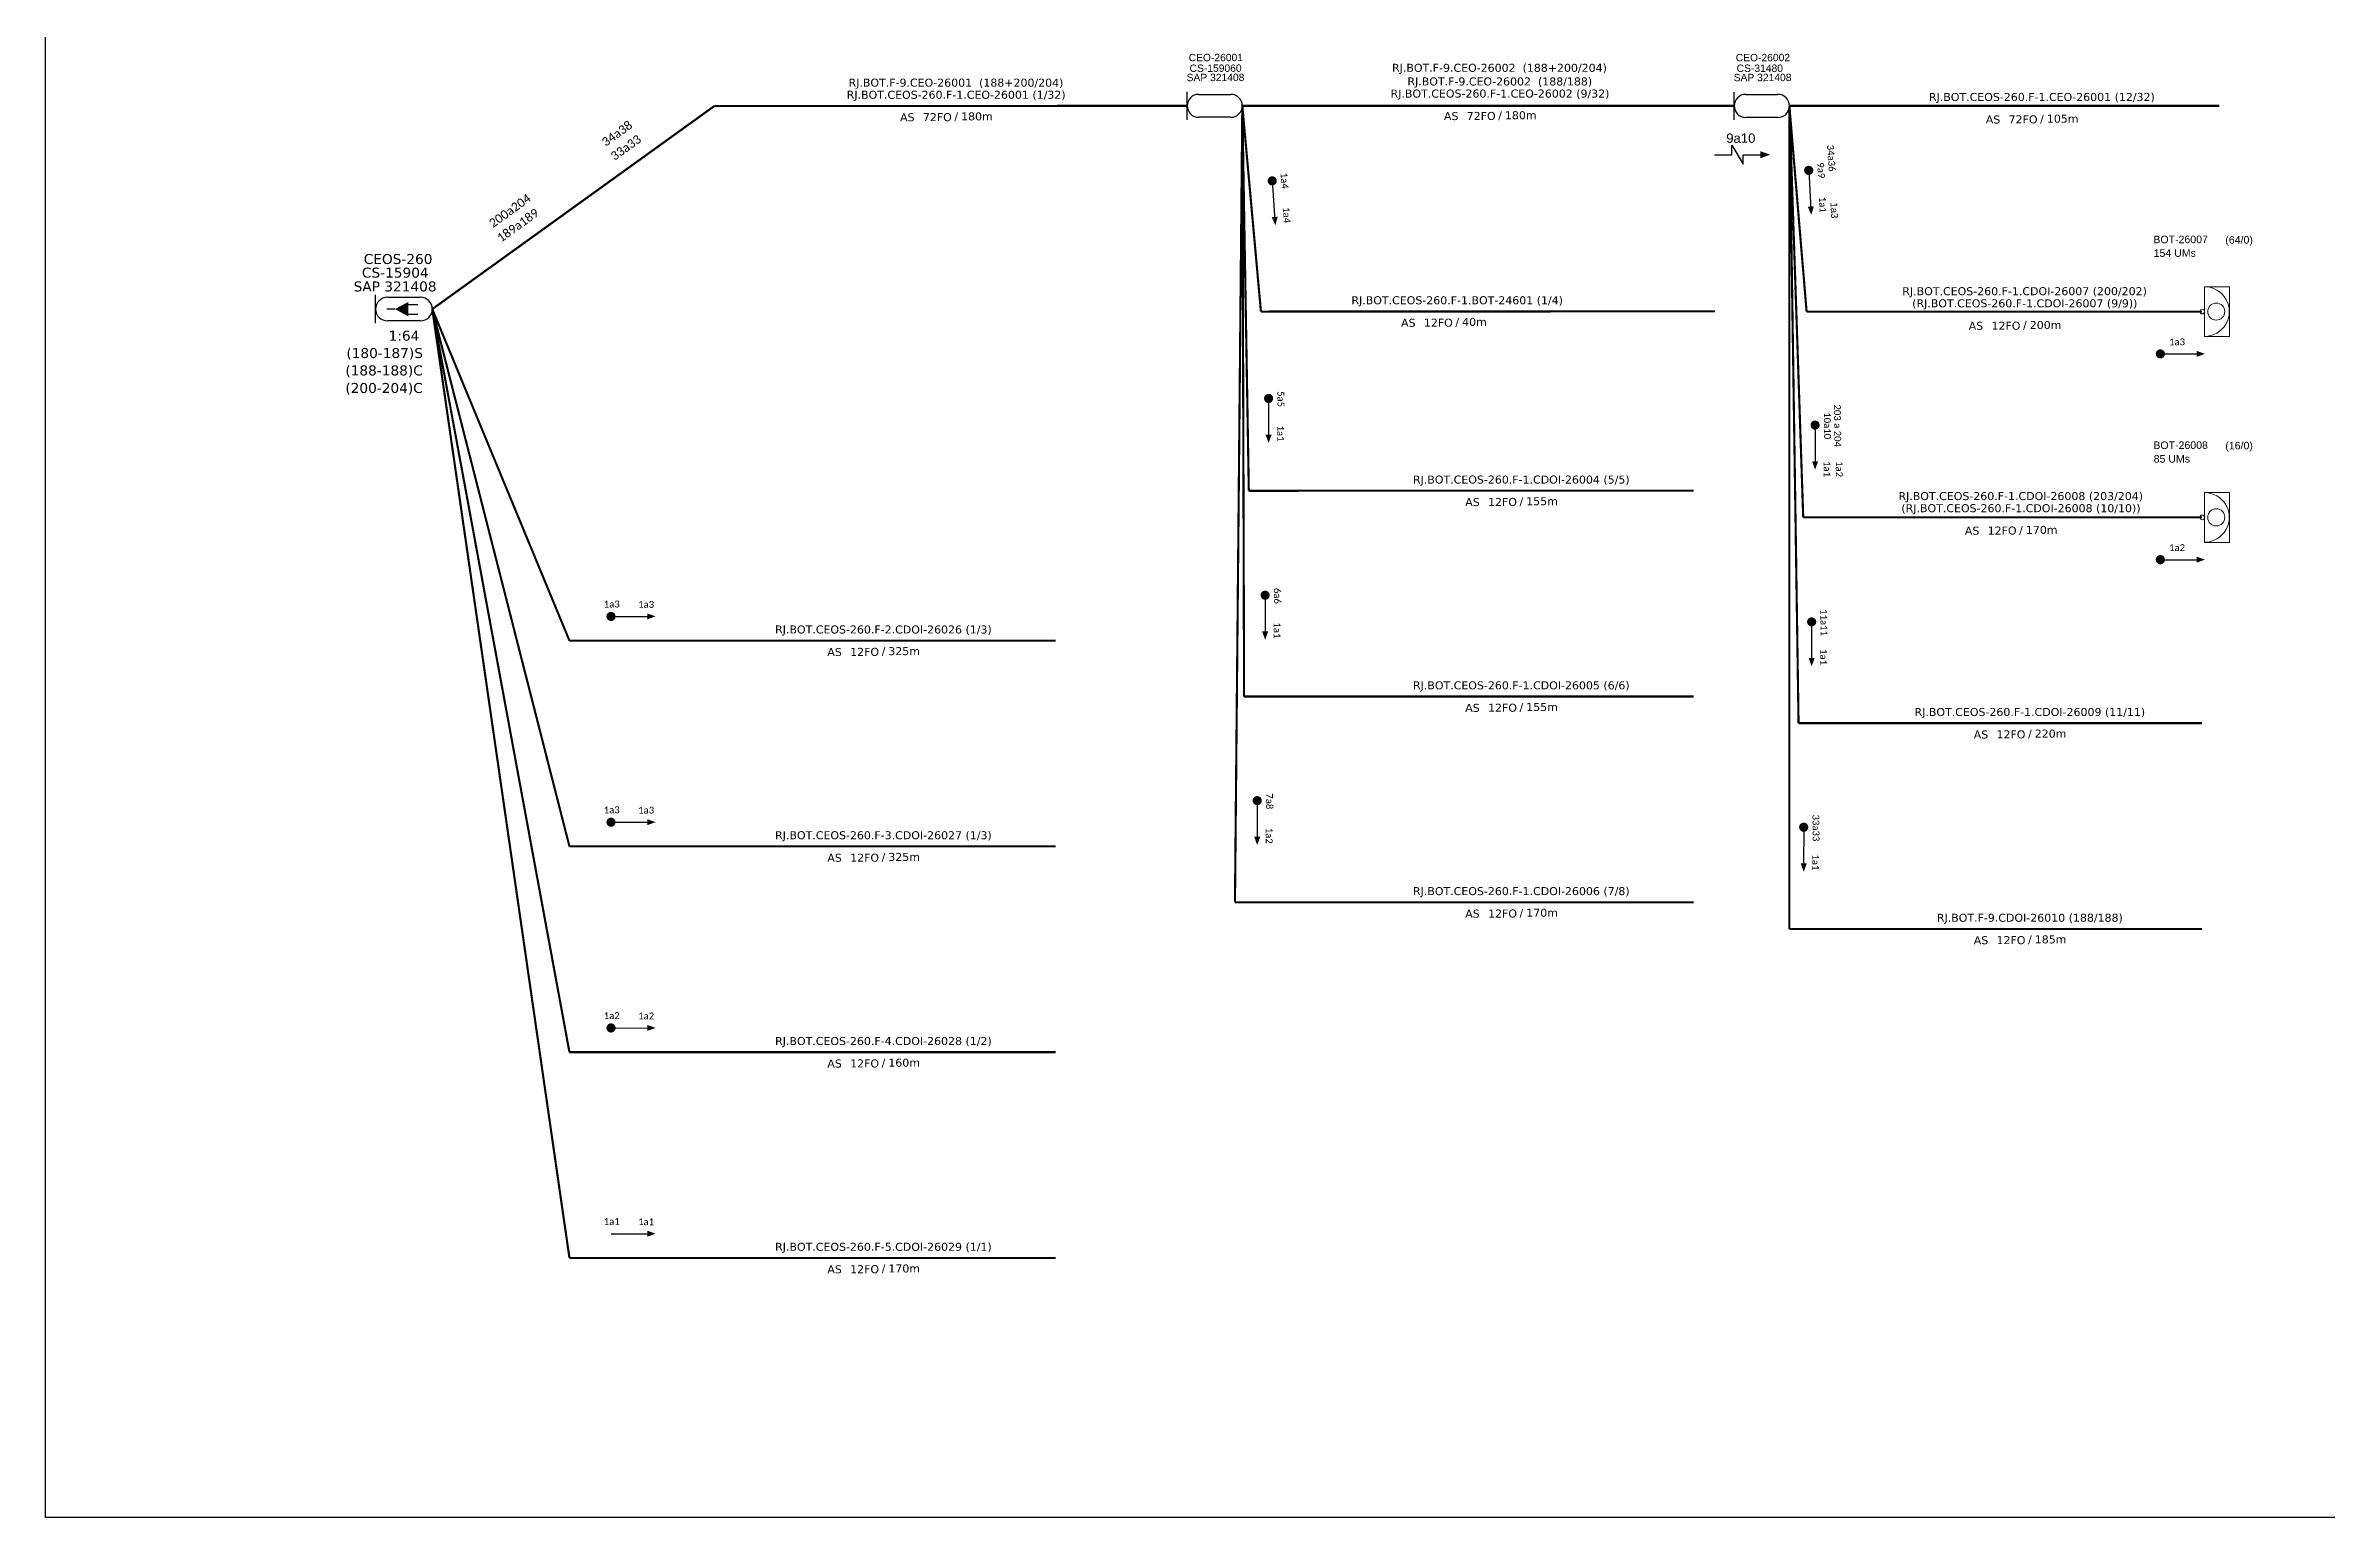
# Model space of a CAD drawing. Header units: metres. Extents: x -203 to 1885, y -55 to 636.
# Drawn here: x 857 to 1486, y -55 to 351 of the extents above; entities that cross this region are included whole.
import ezdxf
from ezdxf.enums import TextEntityAlignment as Align

# ---------------------------------------------------------------- set-up
doc = ezdxf.new("R2010")
doc.units = ezdxf.units.M
for name, color, linetype, lineweight in [("20.0-LEGENDA DOS CDO'S", 1, 'Continuous', 0), ('20.2-CDO_POSTE', 1, 'Continuous', 5), ('40.1-ETIQUETAS', 1, 'Continuous', 20)]:
    doc.layers.add(name, color=color, linetype=linetype, lineweight=lineweight)
for name, color, linetype in [('20.4-CEOS', 1, 'Continuous'), ('30.4-Selo', 7, 'Continuous'), ('CAP a instalar', 1, 'Continuous'), ('SETA', 7, 'Continuous')]:
    doc.layers.add(name, color=color, linetype=linetype)
doc.styles.add('ARIAL', font='arial.ttf')
doc.styles.add('siredit', font='verdana.ttf')
doc.styles.get("Standard").update_dxf_attribs({"font": 'arial.ttf'})
doc.linetypes.add('FENCELINE1', pattern='A,0.25,-0.1,[133,ltypeshp.shx,S=0.1,R=0,X=-0.1,Y=0],-0.1,1', length=1.45)

# ---------------------------------------------------------------- blocks, each defined once
blk = doc.blocks.new('ETIQUETA_RS5F')
at = {"layer": '40.1-ETIQUETAS', "color": 0, "style": 'siredit'}
blk.add_text('/', height=1.5, dxfattribs=at).set_placement((1.55, -1.95), align=Align.MIDDLE_RIGHT)
for tag, p in [('ETIQUETA_R_PRIMARIA', (1.18, 4.1)), ('ETIQUETA_R_SECUNDARIA', (1.18, 2.1)), ('F_ATIVAS/F_MORTAS', (1.11, -4.24))]:
    blk.add_attdef(tag, text='', height=1.5, dxfattribs=at).set_placement(p, align=Align.MIDDLE_CENTER)
for tag, p in [('TIPO_CABO', (-6.62, -2.12)), ('CAP_CABO', (0.37, -2.09))]:
    blk.add_attdef(tag, text='', height=1.5, dxfattribs=at).set_placement(p, align=Align.MIDDLE_RIGHT)
blk.add_attdef('METROS', text='', height=1.5, dxfattribs=at).set_placement((2.11, -1.95), align=Align.MIDDLE_LEFT)
for tag, p in [('FUSÃO_1', (0.82, -8.39)), ('FUSÃO_2', (0.82, -10.6)), ('FUSÃO_3', (0.82, -12.93)), ('FUSÃO_4', (0.82, -15.14)), ('FUSÃO_5', (0.82, -17.16))]:
    blk.add_attdef(tag, text='', height=1.5, dxfattribs=at).set_placement(p, align=Align.CENTER)
blk = doc.blocks.new('CDOE-TEXTO PADRÃO')
at = {"layer": "20.0-LEGENDA DOS CDO'S", "color": 0, "style": 'ARIAL'}
for tag, p in [('CDO_N', (0.49, 7.39)), ('CORDOALHA', (0.5, 4.33)), ('SAP', (0.51, 1.67)), ('SPLITER_1', (0.59, -0.91)), ('SPLITER_2', (0.6, -3.55)), ('(XX-XX_F)S', (0.54, -8.29)), ('(XX-XX_L)S', (0.55, -10.83)), ('UMS', (0.55, -13.15))]:
    blk.add_attdef(tag, p, '', height=1.7, rotation=0.118, dxfattribs=at)
blk.add_attdef('FIBRAS_UTILIZADAS', text='', height=1.7, rotation=0.118, dxfattribs=at).set_placement((19.77, 7.43), align=Align.CENTER)

msp = doc.modelspace()

# ---------------------------------------------------------------- linework, layer by layer
msp.add_lwpolyline([(856.73, 636.01), (1884.64, 636.01), (1884.64, -55.3), (856.73, -55.3)], close=True)
at = {"color": 0}
msp.add_lwpolyline([(1321.85, 320.65), (1321.85, 323.28), (1324.99, 318.03), (1324.99, 320.65)], dxfattribs=at)
at = {"const_width": 1.26}
for points in [[(1195.05, 314.07, 1), (1195.14, 312.81, 1)], [(1343.05, 316.97, 1), (1343.12, 315.71, 1)], [(1439.47, 265.7, 1), (1440.74, 265.7, 1)], [(1194.1, 254.05, 1), (1194.1, 252.79, 1)], [(1344.85, 246.7, 1), (1344.85, 245.44, 1)], [(1439.47, 208.93, 1), (1440.74, 208.93, 1)], [(1193.14, 199.75, 1), (1193.14, 198.49, 1)], [(1012.07, 193.28, 1), (1013.33, 193.27, 1)], [(1343.9, 192.4, 1), (1343.9, 191.14, 1)], [(1190.96, 143.09, 1), (1190.95, 141.83, 1)], [(1012.07, 136.5, 1), (1013.33, 136.5, 1)], [(1341.71, 135.74, 1), (1341.71, 134.48, 1)], [(1012.07, 79.73, 1), (1013.33, 79.73, 1)]]:
    msp.add_lwpolyline(points, format="xyb", close=True, dxfattribs=at)
at = {"layer": '20.4-CEOS', "color": 5}
for p, q in [((1171.62, 330.32), (1171.62, 337.96)), ((1174.79, 337.31), (1183.68, 337.31)), ((1322.54, 330.31), (1322.54, 337.95)), ((1325.71, 337.3), (1334.6, 337.3)), ((1183.68, 330.97), (1174.79, 330.97)), ((1334.6, 330.96), (1325.71, 330.96)), ((951.02, 281.31), (960.14, 281.31)), ((960.14, 274.81), (951.02, 274.81))]:
    msp.add_line(p, q, dxfattribs=at)
for points in [[(947.77, 274.14), (947.77, 281.97)], [(953.06, 278.06), (950.87, 278.06)], [(956.66, 279.34), (959.43, 279.34)], [(956.66, 276.64), (959.43, 276.64)]]:
    msp.add_lwpolyline(points, dxfattribs=at)
msp.add_lwpolyline([(953.06, 278.06, 0, 4.01, 0), (956.82, 278.06, 4.01, 4.01, 0)], format="xyseb", dxfattribs=at)
for centre, radius, start, end in [((1174.79, 334.14), 3.17, 90, 270), ((1183.68, 334.14), 3.17, 270, 90), ((1325.71, 334.13), 3.17, 90, 270), ((1334.6, 334.13), 3.17, 270, 90), ((951.02, 278.06), 3.25, 90, 270), ((960.14, 278.06), 3.25, 270, 90)]:
    msp.add_arc(centre, radius, start, end, dxfattribs=at)
at = {"layer": '40.1-ETIQUETAS', "color": 1}
for points in [[(1452.26, 284.24), (1459.13, 284.24), (1459.13, 270.49), (1452.26, 270.49)], [(1452.26, 227.47), (1459.13, 227.47), (1459.13, 213.71), (1452.26, 213.71)]]:
    msp.add_lwpolyline(points, close=True, dxfattribs=at)
for centre, major_axis, start_param, end_param in [((1452.26, 277.38), (-4.85, 4.85), 2.356194, 5.497787), ((1451.63, 277.37), (-0.449, 0.449), 2.356194490191767, 8.639379797371353), ((1455.52, 277.38), (1.67, 1.67), 3.926991, 10.210176), ((1452.26, 220.6), (-4.85, 4.85), 2.356194, 5.497787), ((1455.52, 220.6), (1.67, 1.67), 3.926991, 10.210176)]:
    msp.add_ellipse(centre, major_axis=major_axis, ratio=1, start_param=start_param, end_param=end_param, dxfattribs=at)
at = {"layer": '40.1-ETIQUETAS', "color": 8}
msp.add_ellipse((1451.63, 220.6), major_axis=(-0.449, 0.449), ratio=1, start_param=2.356194490191767, end_param=8.639379797371353, dxfattribs=at)
at = {"layer": 'CAP a instalar', "color": 5, "linetype": 'FENCELINE1', "ltscale": 7, "const_width": 0.589}
for points in [[(963.39, 278.06), (1041.19, 334.08)], [(1041.19, 334.08), (1171.62, 334.14)], [(1186.85, 334.14), (1322.54, 334.13)]]:
    msp.add_lwpolyline(points, dxfattribs=at)
at = {"layer": 'CAP a instalar', "color": 8, "linetype": 'FENCELINE1', "ltscale": 7, "const_width": 0.589}
for points in [[(1186.85, 334.14), (1184.82, 114.4)], [(1186.85, 334.14), (1187.34, 171.17)], [(1186.85, 334.14), (1188.64, 227.94)], [(1337.76, 334.13), (1337.76, 107.05)], [(1337.76, 334.13), (1340.29, 163.82)], [(1001.23, 16.28), (963.39, 278.06), (963.39, 278.06)], [(1001.23, 186.59), (963.39, 278.06)], [(1001.23, 129.82), (963.39, 278.06)], [(1001.23, 73.05), (963.39, 278.06)], [(1188.64, 227.94), (1311.35, 227.95)], [(1001.23, 186.59), (1135.38, 186.59)], [(1187.34, 171.17), (1311.35, 171.18)], [(1340.29, 163.82), (1451.63, 163.83)], [(1001.23, 129.82), (1135.38, 129.82)], [(1184.82, 114.4), (1311.35, 114.41)], [(1184.82, 114.4), (1184.82, 114.4)], [(1202.53, 114.4), (1202.53, 114.4)], [(1337.76, 107.05), (1451.63, 107.06)], [(1340.29, 107.05), (1340.29, 107.05)], [(1342.81, 107.05), (1342.81, 107.05)], [(1001.23, 73.05), (1135.38, 73.05)], [(1008.85, 73.03), (1008.85, 73.03)], [(1026.56, 73.03), (1026.56, 73.03)], [(1001.23, 16.28), (1135.38, 16.28)], [(1026.56, 16.26), (1026.56, 16.26)]]:
    msp.add_lwpolyline(points, dxfattribs=at)
at = {"layer": 'CAP a instalar', "color": 7, "linetype": 'FENCELINE1', "ltscale": 7, "const_width": 0.589}
for points in [[(1186.85, 334.14), (1191.98, 277.38)], [(1337.76, 334.13), (1456.4, 334.13)], [(1191.98, 277.38), (1317.27, 277.44)]]:
    msp.add_lwpolyline(points, dxfattribs=at)
at = {"layer": 'CAP a instalar', "linetype": 'FENCELINE1', "ltscale": 7, "const_width": 0.589}
msp.add_lwpolyline([(1337.76, 334.13), (1341.58, 220.59)], dxfattribs=at)
at = {"layer": 'CAP a instalar', "color": 1, "linetype": 'FENCELINE1', "ltscale": 7, "const_width": 0.589}
for points in [[(1337.76, 334.13), (1342.51, 277.36)], [(1342.51, 277.36), (1451.63, 277.37)], [(1341.58, 220.6), (1451.63, 220.6)]]:
    msp.add_lwpolyline(points, dxfattribs=at)
at = {"layer": 'SETA', "color": 0}
for points in [[(1317.1, 320.65), (1321.85, 320.65)], [(1324.99, 320.65), (1329.74, 320.65)]]:
    msp.add_lwpolyline(points, dxfattribs=at)
at = {"layer": 'SETA'}
for points in [[(1343.09, 316.34), (1343.7, 305.51)], [(1195.1, 313.44), (1195.84, 302.62)], [(1440.1, 265.7), (1450.95, 265.7)], [(1194.1, 253.42), (1194.09, 242.57)], [(1344.85, 246.07), (1344.84, 235.22)], [(1440.1, 208.93), (1450.95, 208.93)], [(1193.14, 199.12), (1193.13, 188.27)], [(1012.7, 193.27), (1023.54, 193.26)], [(1343.9, 191.77), (1343.89, 180.92)], [(1190.95, 142.46), (1190.94, 131.61)], [(1012.7, 136.5), (1023.54, 136.49)], [(1341.71, 135.11), (1341.7, 124.26)], [(1012.7, 79.73), (1023.54, 79.72)], [(1012.7, 22.96), (1023.54, 22.95)]]:
    msp.add_lwpolyline(points, dxfattribs=at)
at = {"layer": 'SETA', "color": 0}
msp.add_solid([(1329.74, 321.64), (1332.46, 320.65), (1329.74, 319.66)], dxfattribs=at)
at = {"layer": 'SETA'}
for points in [[(1196.64, 303.55), (1195.96, 301.18), (1194.96, 303.43)], [(1344.51, 306.43), (1343.8, 304.07), (1342.83, 306.33)], [(1450.08, 266.56), (1452.39, 265.72), (1450.08, 264.87)], [(1194.94, 243.44), (1194.1, 241.13), (1193.26, 243.44)], [(1345.7, 236.09), (1344.86, 233.78), (1344.02, 236.09)], [(1450.08, 209.79), (1452.39, 208.94), (1450.08, 208.1)], [(1022.67, 194.12), (1024.99, 193.28), (1022.67, 192.44)], [(1193.99, 189.14), (1193.15, 186.83), (1192.31, 189.14)], [(1344.75, 181.79), (1343.9, 179.48), (1343.06, 181.79)], [(1022.67, 137.35), (1024.99, 136.51), (1022.67, 135.67)], [(1191.8, 132.48), (1190.96, 130.17), (1190.12, 132.48)], [(1342.56, 125.13), (1341.71, 122.82), (1340.88, 125.13)], [(1022.67, 80.58), (1024.99, 79.74), (1022.67, 78.9)], [(1022.67, 23.81), (1024.99, 22.97), (1022.67, 22.13)]]:
    msp.add_solid(points, dxfattribs=at)

# ---------------------------------------------------------------- block references
at = {"layer": '20.2-CDO_POSTE', "color": 5}
ref = msp.add_blockref('CDOE-TEXTO PADRÃO', (1173.79, 337.52), dxfattribs=dict(at, xscale=1.195416217056902, yscale=1.195416217056838, zscale=1.195416217056839))
ref.add_attrib('CDO_N', 'CS-159060', (1172.3, 343.5), dxfattribs={"layer": "20.0-LEGENDA DOS CDO'S", "color": 0, "height": 2.032, "rotation": 0.11799, "style": 'ARIAL'})
ref.add_attrib('SAP', 'CEO-26001', (1172.04, 346.44), dxfattribs={"layer": "20.0-LEGENDA DOS CDO'S", "color": 0, "height": 2.032, "rotation": 0.11799, "style": 'ARIAL'})
ref = msp.add_blockref('CDOE-TEXTO PADRÃO', (1324.71, 337.51), dxfattribs=dict(at, xscale=1.195416217056902, yscale=1.195416217056838, zscale=1.195416217056839))
ref.add_attrib('CDO_N', 'CS-31480', (1323.21, 343.49), dxfattribs={"layer": "20.0-LEGENDA DOS CDO'S", "color": 0, "height": 2.032, "rotation": 0.11799, "style": 'ARIAL'})
ref.add_attrib('SAP', 'CEO-26002', (1322.96, 346.43), dxfattribs={"layer": "20.0-LEGENDA DOS CDO'S", "color": 0, "height": 2.032, "rotation": 0.11799, "style": 'ARIAL'})
ref = msp.add_blockref('CDOE-TEXTO PADRÃO', (1171.35, 334.95), dxfattribs=dict(at, xscale=1.195416217056902, yscale=1.195416217056838, zscale=1.195416217056839))
ref.add_attrib('CDO_N', 'SAP 321408', (1171.48, 340.94), dxfattribs={"layer": "20.0-LEGENDA DOS CDO'S", "color": 0, "height": 2.032, "rotation": 0.11799, "style": 'ARIAL'})
ref = msp.add_blockref('CDOE-TEXTO PADRÃO', (1322.27, 334.94), dxfattribs=dict(at, xscale=1.195416217056902, yscale=1.195416217056838, zscale=1.195416217056839))
ref.add_attrib('CDO_N', 'SAP 321408', (1322.4, 340.93), dxfattribs={"layer": "20.0-LEGENDA DOS CDO'S", "color": 0, "height": 2.032, "rotation": 0.11799, "style": 'ARIAL'})
at = {"layer": '40.1-ETIQUETAS', "color": 7}
ref = msp.add_blockref('ETIQUETA_RS5F', (1106.16, 334.1), dxfattribs=dict(at, xscale=1.471504840212049, yscale=1.471504840212035, zscale=1.471504840212037))
ref.add_attrib('ETIQUETA_R_PRIMARIA', 'RJ.BOT.F-9.CEO-26001  (188+200/204)', dxfattribs={"color": 1, "height": 2.2073, "style": 'siredit'}).set_placement((1107.85, 340.54), align=Align.MIDDLE_CENTER)
ref.add_attrib('ETIQUETA_R_SECUNDARIA', 'RJ.BOT.CEOS-260.F-1.CEO-26001 (1/32)', dxfattribs={"color": 0, "height": 2.2073, "style": 'siredit'}).set_placement((1107.91, 337.2), align=Align.MIDDLE_CENTER)
ref.add_attrib('TIPO_CABO', 'AS', dxfattribs={"color": 0, "height": 2.207, "style": 'siredit'}).set_placement((1096.43, 330.99), align=Align.MIDDLE_RIGHT)
ref.add_attrib('CAP_CABO', '72FO', dxfattribs={"color": 0, "height": 2.207, "style": 'siredit'}).set_placement((1106.7, 331.02), align=Align.MIDDLE_RIGHT)
ref.add_attrib('METROS', '180m', dxfattribs={"color": 0, "height": 2.207, "style": 'siredit'}).set_placement((1109.27, 331.23), align=Align.MIDDLE_LEFT)
ref = msp.add_blockref('ETIQUETA_RS5F', (1405.67, 333.49), dxfattribs=dict(at, xscale=1.471504840212049, yscale=1.471504840212035, zscale=1.471504840212037))
ref.add_attrib('ETIQUETA_R_SECUNDARIA', 'RJ.BOT.CEOS-260.F-1.CEO-26001 (12/32)', dxfattribs={"color": 0, "height": 2.2073, "style": 'siredit'}).set_placement((1407.41, 336.59), align=Align.MIDDLE_CENTER)
ref.add_attrib('TIPO_CABO', 'AS', dxfattribs={"color": 0, "height": 2.207, "style": 'siredit'}).set_placement((1395.94, 330.38), align=Align.MIDDLE_RIGHT)
ref.add_attrib('CAP_CABO', '72FO', dxfattribs={"color": 0, "height": 2.207, "style": 'siredit'}).set_placement((1406.21, 330.41), align=Align.MIDDLE_RIGHT)
ref.add_attrib('METROS', '105m', dxfattribs={"color": 0, "height": 2.207, "style": 'siredit'}).set_placement((1408.78, 330.61), align=Align.MIDDLE_LEFT)
at = {"layer": '40.1-ETIQUETAS', "color": 1}
ref = msp.add_blockref('CDOE-TEXTO PADRÃO', (1447.12, 282.27), dxfattribs=dict(at, xscale=1.226254052889374, yscale=1.226254052889395, zscale=1.226254052889404))
ref.add_attrib('CDO_N', 'BOT-26007', (1438.17, 296.23), dxfattribs={"layer": "20.0-LEGENDA DOS CDO'S", "color": 0, "height": 2.084, "rotation": 0.11799, "style": 'ARIAL'})
ref.add_attrib('CORDOALHA', '154 UMs', (1438.25, 292.47), dxfattribs={"layer": "20.0-LEGENDA DOS CDO'S", "color": 0, "height": 2.084, "rotation": 0.11799, "style": 'ARIAL'})
ref.add_attrib('FIBRAS_UTILIZADAS', '          (64/0)', dxfattribs={"layer": "20.0-LEGENDA DOS CDO'S", "color": 0, "height": 2.0845, "rotation": 0.11799, "style": 'ARIAL'}).set_placement((1457.78, 296.13), align=Align.CENTER)
at = {"layer": '40.1-ETIQUETAS', "color": 7}
ref = msp.add_blockref('ETIQUETA_RS5F', (1244.38, 277.4), dxfattribs=dict(at, xscale=1.471504840212049, yscale=1.471504840212035, zscale=1.471504840212037))
ref.add_attrib('ETIQUETA_R_SECUNDARIA', 'RJ.BOT.CEOS-260.F-1.BOT-24601 (1/4)', dxfattribs={"color": 0, "height": 2.2073, "style": 'siredit'}).set_placement((1246.12, 280.5), align=Align.MIDDLE_CENTER)
ref.add_attrib('TIPO_CABO', 'AS', dxfattribs={"color": 0, "height": 2.207, "style": 'siredit'}).set_placement((1234.64, 274.29), align=Align.MIDDLE_RIGHT)
ref.add_attrib('CAP_CABO', '12FO', dxfattribs={"color": 0, "height": 2.207, "style": 'siredit'}).set_placement((1244.91, 274.32), align=Align.MIDDLE_RIGHT)
ref.add_attrib('METROS', '40m', dxfattribs={"color": 0, "height": 2.207, "style": 'siredit'}).set_placement((1247.48, 274.53), align=Align.MIDDLE_LEFT)
at = {"layer": '40.1-ETIQUETAS', "color": 1}
ref = msp.add_blockref('CDOE-TEXTO PADRÃO', (1447.12, 225.5), dxfattribs=dict(at, xscale=1.226254052889374, yscale=1.226254052889395, zscale=1.226254052889404))
ref.add_attrib('CDO_N', 'BOT-26008', (1438.17, 239.46), dxfattribs={"layer": "20.0-LEGENDA DOS CDO'S", "color": 0, "height": 2.084, "rotation": 0.11799, "style": 'ARIAL'})
ref.add_attrib('CORDOALHA', '85 UMs', (1438.25, 235.7), dxfattribs={"layer": "20.0-LEGENDA DOS CDO'S", "color": 0, "height": 2.084, "rotation": 0.11799, "style": 'ARIAL'})
ref.add_attrib('FIBRAS_UTILIZADAS', '          (16/0)', dxfattribs={"layer": "20.0-LEGENDA DOS CDO'S", "color": 0, "height": 2.0845, "rotation": 0.11799, "style": 'ARIAL'}).set_placement((1457.78, 239.36), align=Align.CENTER)
at = {"layer": '40.1-ETIQUETAS', "color": 8}
ref = msp.add_blockref('ETIQUETA_RS5F', (1262.07, 227.94), dxfattribs=dict(at, xscale=1.471504840212049, yscale=1.471504840212035, zscale=1.471504840212037))
ref.add_attrib('ETIQUETA_R_SECUNDARIA', 'RJ.BOT.CEOS-260.F-1.CDOI-26004 (5/5)', dxfattribs={"layer": '30.4-Selo', "color": 0, "height": 2.2073, "style": 'siredit'}).set_placement((1263.81, 231.03), align=Align.MIDDLE_CENTER)
ref.add_attrib('TIPO_CABO', 'AS', dxfattribs={"color": 0, "height": 2.207, "style": 'siredit'}).set_placement((1252.33, 224.82), align=Align.MIDDLE_RIGHT)
ref.add_attrib('CAP_CABO', '12FO', dxfattribs={"color": 0, "height": 2.207, "style": 'siredit'}).set_placement((1262.61, 224.86), align=Align.MIDDLE_RIGHT)
ref.add_attrib('METROS', '155m', dxfattribs={"color": 0, "height": 2.207, "style": 'siredit'}).set_placement((1265.17, 225.06), align=Align.MIDDLE_LEFT)
ref = msp.add_blockref('ETIQUETA_RS5F', (1086.1, 186.57), dxfattribs=dict(at, xscale=1.471504840212049, yscale=1.471504840212035, zscale=1.471504840212037))
ref.add_attrib('ETIQUETA_R_SECUNDARIA', 'RJ.BOT.CEOS-260.F-2.CDOI-26026 (1/3)', dxfattribs={"layer": '30.4-Selo', "color": 0, "height": 2.2073, "style": 'siredit'}).set_placement((1087.84, 189.67), align=Align.MIDDLE_CENTER)
ref.add_attrib('TIPO_CABO', 'AS', dxfattribs={"color": 0, "height": 2.207, "style": 'siredit'}).set_placement((1076.36, 183.46), align=Align.MIDDLE_RIGHT)
ref.add_attrib('CAP_CABO', '12FO', dxfattribs={"color": 0, "height": 2.207, "style": 'siredit'}).set_placement((1086.64, 183.49), align=Align.MIDDLE_RIGHT)
ref.add_attrib('METROS', '325m', dxfattribs={"color": 0, "height": 2.207, "style": 'siredit'}).set_placement((1089.2, 183.7), align=Align.MIDDLE_LEFT)
ref = msp.add_blockref('ETIQUETA_RS5F', (1262.07, 171.17), dxfattribs=dict(at, xscale=1.471504840212049, yscale=1.471504840212035, zscale=1.471504840212037))
ref.add_attrib('ETIQUETA_R_SECUNDARIA', 'RJ.BOT.CEOS-260.F-1.CDOI-26005 (6/6)', dxfattribs={"layer": '30.4-Selo', "color": 0, "height": 2.2073, "style": 'siredit'}).set_placement((1263.81, 174.26), align=Align.MIDDLE_CENTER)
ref.add_attrib('TIPO_CABO', 'AS', dxfattribs={"color": 0, "height": 2.207, "style": 'siredit'}).set_placement((1252.33, 168.05), align=Align.MIDDLE_RIGHT)
ref.add_attrib('CAP_CABO', '12FO', dxfattribs={"color": 0, "height": 2.207, "style": 'siredit'}).set_placement((1262.61, 168.09), align=Align.MIDDLE_RIGHT)
ref.add_attrib('METROS', '155m', dxfattribs={"color": 0, "height": 2.207, "style": 'siredit'}).set_placement((1265.17, 168.29), align=Align.MIDDLE_LEFT)
ref = msp.add_blockref('ETIQUETA_RS5F', (1402.34, 163.81), dxfattribs=dict(at, xscale=1.471504840212049, yscale=1.471504840212035, zscale=1.471504840212037))
ref.add_attrib('ETIQUETA_R_SECUNDARIA', 'RJ.BOT.CEOS-260.F-1.CDOI-26009 (11/11)', dxfattribs={"layer": '30.4-Selo', "color": 0, "height": 2.2073, "style": 'siredit'}).set_placement((1404.09, 166.91), align=Align.MIDDLE_CENTER)
ref.add_attrib('TIPO_CABO', 'AS', dxfattribs={"color": 0, "height": 2.207, "style": 'siredit'}).set_placement((1392.61, 160.7), align=Align.MIDDLE_RIGHT)
ref.add_attrib('CAP_CABO', '12FO', dxfattribs={"color": 0, "height": 2.207, "style": 'siredit'}).set_placement((1402.88, 160.73), align=Align.MIDDLE_RIGHT)
ref.add_attrib('METROS', '220m', dxfattribs={"color": 0, "height": 2.207, "style": 'siredit'}).set_placement((1405.45, 160.94), align=Align.MIDDLE_LEFT)
ref = msp.add_blockref('ETIQUETA_RS5F', (1086.1, 129.8), dxfattribs=dict(at, xscale=1.471504840212049, yscale=1.471504840212035, zscale=1.471504840212037))
ref.add_attrib('ETIQUETA_R_SECUNDARIA', 'RJ.BOT.CEOS-260.F-3.CDOI-26027 (1/3)', dxfattribs={"layer": '30.4-Selo', "color": 0, "height": 2.2073, "style": 'siredit'}).set_placement((1087.84, 132.9), align=Align.MIDDLE_CENTER)
ref.add_attrib('TIPO_CABO', 'AS', dxfattribs={"color": 0, "height": 2.207, "style": 'siredit'}).set_placement((1076.36, 126.69), align=Align.MIDDLE_RIGHT)
ref.add_attrib('CAP_CABO', '12FO', dxfattribs={"color": 0, "height": 2.207, "style": 'siredit'}).set_placement((1086.64, 126.72), align=Align.MIDDLE_RIGHT)
ref.add_attrib('METROS', '325m', dxfattribs={"color": 0, "height": 2.207, "style": 'siredit'}).set_placement((1089.2, 126.93), align=Align.MIDDLE_LEFT)
ref = msp.add_blockref('ETIQUETA_RS5F', (1262.07, 114.39), dxfattribs=dict(at, xscale=1.471504840212049, yscale=1.471504840212035, zscale=1.471504840212037))
ref.add_attrib('ETIQUETA_R_SECUNDARIA', 'RJ.BOT.CEOS-260.F-1.CDOI-26006 (7/8)', dxfattribs={"layer": '30.4-Selo', "color": 0, "height": 2.2073, "style": 'siredit'}).set_placement((1263.81, 117.49), align=Align.MIDDLE_CENTER)
ref.add_attrib('TIPO_CABO', 'AS', dxfattribs={"color": 0, "height": 2.207, "style": 'siredit'}).set_placement((1252.33, 111.28), align=Align.MIDDLE_RIGHT)
ref.add_attrib('CAP_CABO', '12FO', dxfattribs={"color": 0, "height": 2.207, "style": 'siredit'}).set_placement((1262.61, 111.31), align=Align.MIDDLE_RIGHT)
ref.add_attrib('METROS', '170m', dxfattribs={"color": 0, "height": 2.207, "style": 'siredit'}).set_placement((1265.17, 111.52), align=Align.MIDDLE_LEFT)
ref = msp.add_blockref('ETIQUETA_RS5F', (1402.34, 107.04), dxfattribs=dict(at, xscale=1.471504840212049, yscale=1.471504840212035, zscale=1.471504840212037))
ref.add_attrib('ETIQUETA_R_SECUNDARIA', 'RJ.BOT.F-9.CDOI-26010 (188/188)', dxfattribs={"layer": '30.4-Selo', "color": 0, "height": 2.2073, "style": 'siredit'}).set_placement((1404.09, 110.14), align=Align.MIDDLE_CENTER)
ref.add_attrib('TIPO_CABO', 'AS', dxfattribs={"color": 0, "height": 2.207, "style": 'siredit'}).set_placement((1392.61, 103.93), align=Align.MIDDLE_RIGHT)
ref.add_attrib('CAP_CABO', '12FO', dxfattribs={"color": 0, "height": 2.207, "style": 'siredit'}).set_placement((1402.88, 103.96), align=Align.MIDDLE_RIGHT)
ref.add_attrib('METROS', '185m', dxfattribs={"color": 0, "height": 2.207, "style": 'siredit'}).set_placement((1405.45, 104.17), align=Align.MIDDLE_LEFT)
ref = msp.add_blockref('ETIQUETA_RS5F', (1086.1, 73.03), dxfattribs=dict(at, xscale=1.471504840212049, yscale=1.471504840212035, zscale=1.471504840212037))
ref.add_attrib('ETIQUETA_R_SECUNDARIA', 'RJ.BOT.CEOS-260.F-4.CDOI-26028 (1/2)', dxfattribs={"layer": '30.4-Selo', "color": 0, "height": 2.2073, "style": 'siredit'}).set_placement((1087.84, 76.13), align=Align.MIDDLE_CENTER)
ref.add_attrib('TIPO_CABO', 'AS', dxfattribs={"color": 0, "height": 2.207, "style": 'siredit'}).set_placement((1076.36, 69.92), align=Align.MIDDLE_RIGHT)
ref.add_attrib('CAP_CABO', '12FO', dxfattribs={"color": 0, "height": 2.207, "style": 'siredit'}).set_placement((1086.64, 69.95), align=Align.MIDDLE_RIGHT)
ref.add_attrib('METROS', '160m', dxfattribs={"color": 0, "height": 2.207, "style": 'siredit'}).set_placement((1089.2, 70.16), align=Align.MIDDLE_LEFT)
ref = msp.add_blockref('ETIQUETA_RS5F', (1086.1, 16.26), dxfattribs=dict(at, xscale=1.471504840212049, yscale=1.471504840212035, zscale=1.471504840212037))
ref.add_attrib('ETIQUETA_R_SECUNDARIA', 'RJ.BOT.CEOS-260.F-5.CDOI-26029 (1/1)', dxfattribs={"layer": '30.4-Selo', "color": 0, "height": 2.2073, "style": 'siredit'}).set_placement((1087.84, 19.36), align=Align.MIDDLE_CENTER)
ref.add_attrib('TIPO_CABO', 'AS', dxfattribs={"color": 0, "height": 2.207, "style": 'siredit'}).set_placement((1076.36, 13.15), align=Align.MIDDLE_RIGHT)
ref.add_attrib('CAP_CABO', '12FO', dxfattribs={"color": 0, "height": 2.207, "style": 'siredit'}).set_placement((1086.64, 13.18), align=Align.MIDDLE_RIGHT)
ref.add_attrib('METROS', '170m', dxfattribs={"color": 0, "height": 2.207, "style": 'siredit'}).set_placement((1089.2, 13.38), align=Align.MIDDLE_LEFT)

# ---------------------------------------------------------------- texts
at = {"color": 1, "insert": (1014.36, 326.51), "char_height": 2.4, "width": 60.0598, "attachment_point": 5, "rotation": 35.71272}
msp.add_mtext('{\\fCalibri|b0|i0|c0|p34;34a38}', dxfattribs=at)
at = {"color": 5, "attachment_point": 5}
for s, insert, char_height, width, rotation in [('{\\fCalibri|b0|i0|c0|p34;\\C7;33a33}', (1016.79, 322.63), 2.4, 60.0598, 35.71272), ('{\\fCalibri|b0|i0|c0|p34;\\C1;200a204}', (984.81, 305.22), 2.4, 60.0598, 35.71272), ('{\\fCalibri|b0|i0|c0|p34;\\C7;189a189 }', (987.01, 301.18), 2.4, 60.0598, 35.71272), ('{\\fCalibri|b0|i0|c0|p34;10a10\\C7; }', (1348.24, 245.88), 1.8924, 31.9921, 270.66659), ('{\\fCalibri|b0|i0|c0|p34;1a1}', (1348.16, 233.91), 1.8924, 31.9921, 269.93829)]:
    msp.add_mtext(s, dxfattribs=dict(at, insert=insert, char_height=char_height, width=width, rotation=rotation))
at = {"color": 3, "insert": (1324.37, 325.21), "char_height": 2.586, "width": 32.7863, "attachment_point": 5}
msp.add_mtext('9a10', dxfattribs=at)
at = {"width": 31.9921, "attachment_point": 5}
for s, insert, char_height, rotation in [('{\\fCalibri|b0|i0|c0|p34;\\C1;34a36}', (1349.32, 319.72), 1.8924, 273.97045), ('\\C7;\\fCalibri|b0|i0|c0|p34;1a4', (1198.49, 313.49), 1.8924, 274.672), ('{\\fCalibri|b0|i0|c0|p34;\\C5;9a9}', (1346.48, 316.34), 1.8924, 273.97045), ('{\\fCalibri|b0|i0|c0|p34;\\C5;1a1}', (1346.94, 306.85), 1.8924, 273.24216), ('\\C7;\\fCalibri|b0|i0|c0|p34;1a4', (1199.07, 304), 1.8924, 273.9437), ('{\\C1;1a3}', (1350.14, 305.29), 1.892, 273.24216), ('\\C7;\\fCalibri|b0|i0|c0|p34;5a5', (1197.48, 253.23), 1.8924, 270.66659), ('\\C7;\\fCalibri|b0|i0|c0|p34;1a1', (1197.4, 243.72), 1.8924, 269.93829), ('\\C1;\\fCalibri|b0|i0|c0|p34;203 a 204', (1351.05, 245.88), 1.8924, 270.66659), ('{\\fCalibri|b0|i0|c0|p34;\\C1;1a2}', (1351.52, 233.91), 1.8924, 269.93829), ('\\C7;\\fCalibri|b0|i0|c0|p34;1a3 ', (1012.89, 196.66), 1.8924, 0.66659), ('\\C7;\\fCalibri|b0|i0|c0|p34;1a3', (1022.39, 196.58), 1.8924, 359.93829), ('\\C7;\\fCalibri|b0|i0|c0|p34;6a6', (1196.53, 198.93), 1.8924, 270.66659), ('\\C7;\\fCalibri|b0|i0|c0|p34;1a1', (1196.45, 189.42), 1.8924, 269.93829), ('\\C7;\\fCalibri|b0|i0|c0|p34;11a11', (1347.29, 191.58), 1.8924, 270.66659), ('\\C7;\\fCalibri|b0|i0|c0|p34;1a1', (1347.2, 182.07), 1.8924, 269.93829), ('\\C7;\\fCalibri|b0|i0|c0|p34;1a3', (1012.89, 139.89), 1.8924, 0.66659), ('\\C7;\\fCalibri|b0|i0|c0|p34;1a3', (1022.39, 139.81), 1.8924, 359.93829), ('\\C7;\\fCalibri|b0|i0|c0|p34;7a8', (1194.34, 142.27), 1.8924, 270.66659), ('\\C7;\\fCalibri|b0|i0|c0|p34;33a33', (1345.1, 134.92), 1.8924, 270.66659), ('\\C7;\\fCalibri|b0|i0|c0|p34;1a2', (1194.26, 132.76), 1.8924, 269.93829), ('\\C7;\\fCalibri|b0|i0|c0|p34;1a1', (1345.01, 125.41), 1.8924, 269.93829), ('\\C7;\\fCalibri|b0|i0|c0|p34;1a2', (1012.89, 83.12), 1.8924, 0.66659), ('\\C7;\\fCalibri|b0|i0|c0|p34;1a2', (1022.39, 83.04), 1.8924, 359.93829), ('\\C7;\\fCalibri|b0|i0|c0|p34;1a1', (1012.89, 26.35), 1.8924, 0.66659), ('\\C7;\\fCalibri|b0|i0|c0|p34;1a1', (1022.39, 26.26), 1.8924, 359.93829)]:
    msp.add_mtext(s, dxfattribs=dict(at, insert=insert, char_height=char_height, rotation=rotation))
at = {"char_height": 1.8924, "width": 31.9921, "attachment_point": 5}
for s, insert in [('\\C7;\\fCalibri|b0|i0|c0|p34;1a3', (1444.71, 269.01)), ('{\\fCalibri|b0|i0|c0|p34;\\C7;1a2}', (1444.71, 212.24))]:
    msp.add_mtext(s, dxfattribs=dict(at, insert=insert))
at = {"layer": '20.4-CEOS', "color": 5, "style": 'siredit'}
for s, p in [('CS-15904', (953.18, 289.5)), ('CEOS-260', (953.96, 293.26)), ('SAP 321408', (953.13, 285.69)), ('1:64', (955.58, 272.11)), ('(180-187)S', (950.25, 267.32)), ('(188-188)C', (950.09, 262.51))]:
    msp.add_text(s, height=2.753, dxfattribs=at).set_placement(p, align=Align.TOP_CENTER)
at = {"layer": '20.4-CEOS', "color": 1, "style": 'siredit'}
msp.add_text('(200-204)C', height=2.753, dxfattribs=at).set_placement((950.09, 257.68), align=Align.TOP_CENTER)
at = {"layer": '30.4-Selo', "color": 5, "style": 'siredit'}
for s, p in [('(RJ.BOT.CEOS-260.F-1.CDOI-26007 (9/9))', (1402.7, 279.66)), ('(RJ.BOT.CEOS-260.F-1.CDOI-26008 (10/10))', (1401.64, 223.14))]:
    msp.add_text(s, height=2.2073, dxfattribs=at).set_placement(p, align=Align.MIDDLE_CENTER)
at = {"layer": '40.1-ETIQUETAS', "color": 1, "style": 'siredit'}
for s, p in [('RJ.BOT.F-9.CEO-26002  (188+200/204)', (1257.78, 344.63)), ('RJ.BOT.CEOS-260.F-1.CDOI-26007 (200/202)', (1402.65, 283)), ('RJ.BOT.CEOS-260.F-1.CDOI-26008 (203/204)', (1401.58, 226.48))]:
    msp.add_text(s, height=2.2073, dxfattribs=at).set_placement(p, align=Align.MIDDLE_CENTER)
at = {"layer": '40.1-ETIQUETAS', "color": 5, "style": 'siredit'}
msp.add_text('RJ.BOT.F-9.CEO-26002  (188/188)', height=2.2073, dxfattribs=at).set_placement((1257.87, 340.87), align=Align.MIDDLE_CENTER)
at = {"layer": '40.1-ETIQUETAS', "color": 7, "style": 'siredit'}
msp.add_text('RJ.BOT.CEOS-260.F-1.CEO-26002 (9/32)', height=2.2073, dxfattribs=at).set_placement((1257.93, 337.53), align=Align.MIDDLE_CENTER)
for s, height, p in [('AS', 2.207, (1246.45, 331.32)), ('72FO', 2.207, (1256.73, 331.35)), ('/', 2.21, (1258.47, 331.55))]:
    msp.add_text(s, height=height, dxfattribs=at).set_placement(p, align=Align.MIDDLE_RIGHT)
msp.add_text('180m', height=2.207, dxfattribs=at).set_placement((1259.29, 331.55), align=Align.MIDDLE_LEFT)
at = {"layer": '40.1-ETIQUETAS', "color": 1, "style": 'siredit'}
for s, height, p in [('AS', 2.207, (1391.22, 273.45)), ('12FO', 2.207, (1401.5, 273.48)), ('/', 2.21, (1403.24, 273.68)), ('AS', 2.207, (1390.16, 216.93)), ('12FO', 2.207, (1400.43, 216.96)), ('/', 2.21, (1402.17, 217.16))]:
    msp.add_text(s, height=height, dxfattribs=at).set_placement(p, align=Align.MIDDLE_RIGHT)
for s, p in [('200m', (1404.07, 273.68)), ('170m', (1403, 217.16))]:
    msp.add_text(s, height=2.207, dxfattribs=at).set_placement(p, align=Align.MIDDLE_LEFT)

doc.saveas('drawing.dxf')
